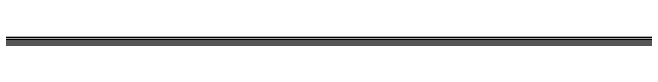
# Model space of a CAD drawing. Header units: metres. Extents: x 1.9 to 53.8, y 3.3 to 25.9.
# Drawn here: x 17.8 to 33.64, y 3.35 to 3.55 of the extents above; entities that cross this region are included whole.
import ezdxf

# ---------------------------------------------------------------- set-up
doc = ezdxf.new("R2010")
doc.units = ezdxf.units.M

msp = doc.modelspace()

# ---------------------------------------------------------------- linework, layer by layer
for points in [[(2.3, 3.55), (53.4, 3.55)], [(2.3, 3.5), (53.4, 3.5)], [(2.3, 3.45), (53.4, 3.45)], [(2.3, 3.4), (53.4, 3.4)], [(2.3, 3.35), (53.4, 3.35)]]:
    msp.add_lwpolyline(points)

doc.saveas('drawing.dxf')
